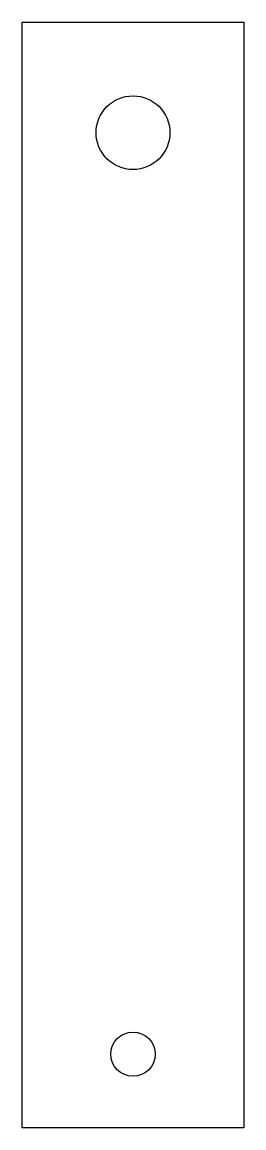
# Model space of a CAD drawing. Header units: millimetres. Extents: x 160 to 190, y 30 to 180.
import ezdxf

# ---------------------------------------------------------------- set-up
doc = ezdxf.new("R2010")
doc.units = ezdxf.units.MM
doc.layers.get('0').update_dxf_attribs({"linetype": 'CONTINUOUS'})

msp = doc.modelspace()

# ---------------------------------------------------------------- linework, layer by layer
msp.add_lwpolyline([(190, 30), (160, 30), (160, 180), (190, 180)], close=True)
for centre, radius in [((175, 165), 5), ((175, 40), 3)]:
    msp.add_circle(centre, radius)

doc.saveas('drawing.dxf')
